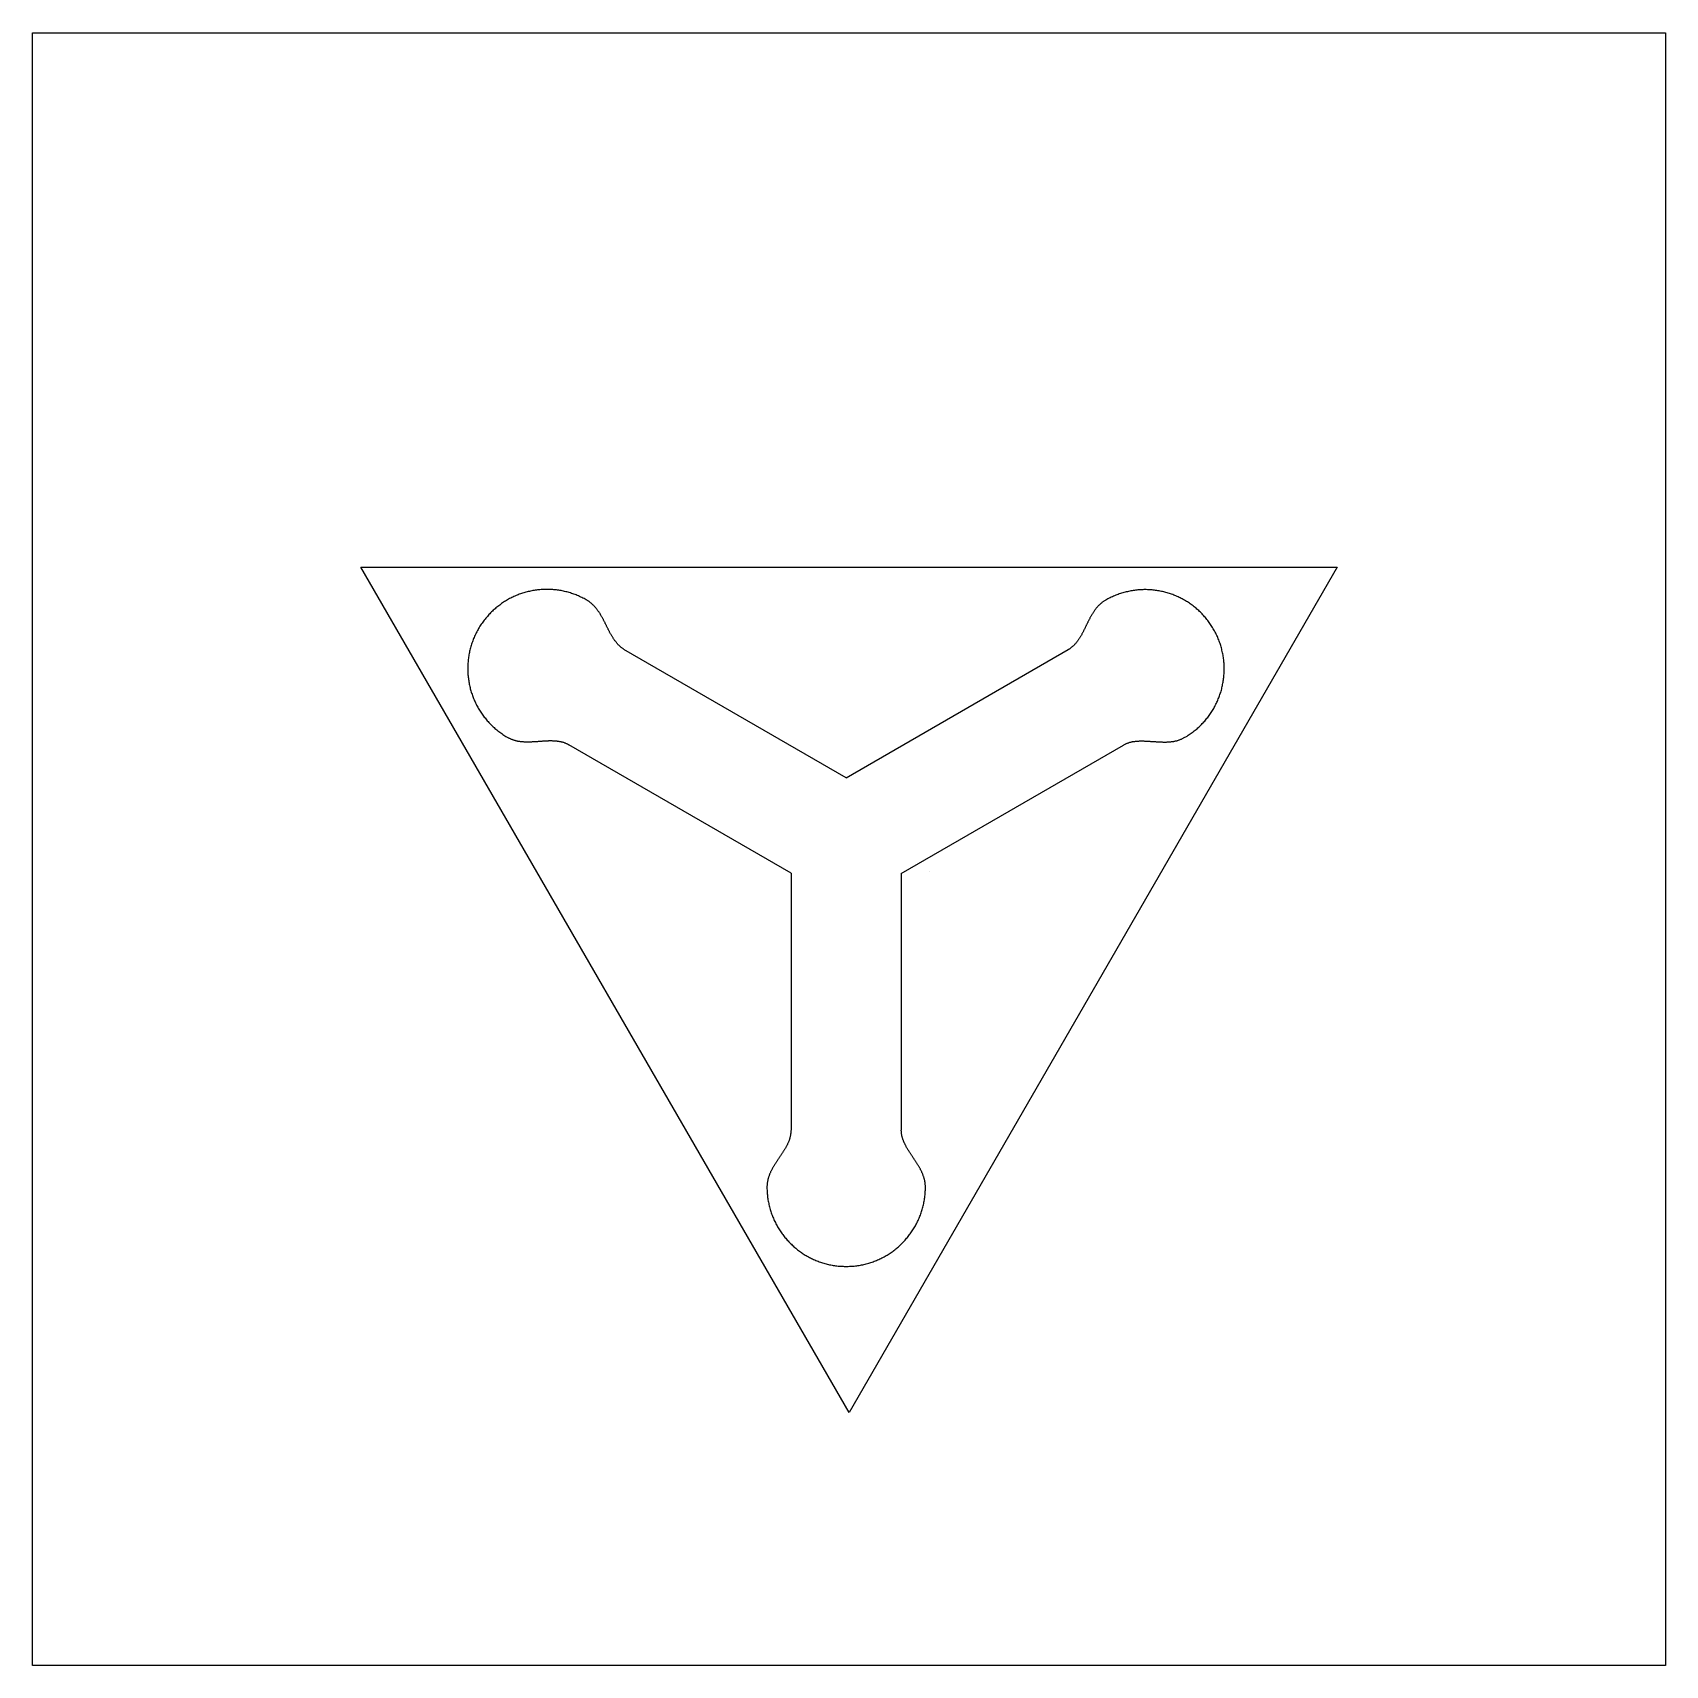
# Model space of a CAD drawing. Extents: x 0.84 to 2.84, y 0.35 to 2.35.
import ezdxf

# ---------------------------------------------------------------- set-up
doc = ezdxf.new("R2010")
doc.units = 0
doc.layers.get('0').update_dxf_attribs({"linetype": 'CONTINUOUS'})

msp = doc.modelspace()

# ---------------------------------------------------------------- linework, layer by layer
msp.add_lwpolyline([(0.8396, 2.3474), (2.8396, 2.3474), (2.8396, 0.3474), (0.8396, 0.3474)], close=True)
at = {"color": 1}
msp.add_lwpolyline([(2.4375, 1.6926), (1.8396, 0.657), (1.2416, 1.6926), (2.4375, 1.6926)], dxfattribs=at)
at = {"color": 177}
for points in [[(1.8362, 1.4348), (1.5638, 1.592)], [(1.8362, 1.4347), (2.1081, 1.5916)], [(1.7686, 1.3178), (1.4965, 1.4749)], [(1.9034, 1.3176), (2.1757, 1.4748)], [(1.8396, 1.4366), (1.8396, 1.4366)], [(1.7682, 1.301), (1.7682, 1.301)], [(1.7686, 1.3178), (1.7686, 1.0028)], [(1.9036, 1.3172), (1.9036, 1.0031)], [(1.9039, 1.3011), (1.9039, 1.3011)], [(1.9381, 1.3195), (1.9381, 1.3195)]]:
    msp.add_lwpolyline(points, dxfattribs=at)
for points in [[(1.5637, 1.5921, 0), (1.5631, 1.5925, 0), (1.5624, 1.5929, 0), (1.5619, 1.5934, 0), (1.5613, 1.5938, 0), (1.5607, 1.5942, 0), (1.5602, 1.5947, 0), (1.5596, 1.5952, 0), (1.5591, 1.5956, 0), (1.5586, 1.5961, 0), (1.558, 1.5966, 0), (1.5575, 1.5971, 0), (1.557, 1.5976, 0), (1.5566, 1.5981, 0), (1.5561, 1.5986, 0), (1.5556, 1.5992, 0), (1.5551, 1.5997, 0), (1.5547, 1.6003, 0), (1.5542, 1.6008, 0), (1.5538, 1.6014, 0), (1.5534, 1.6019, 0), (1.5529, 1.6025, 0), (1.5525, 1.6031, 0), (1.5521, 1.6037, 0), (1.5517, 1.6043, 0), (1.5513, 1.6049, 0), (1.5509, 1.6055, 0), (1.5505, 1.6061, 0), (1.5501, 1.6067, 0), (1.5497, 1.6073, 0), (1.5493, 1.6079, 0), (1.549, 1.6086, 0), (1.5486, 1.6092, 0), (1.5482, 1.6098, 0), (1.5479, 1.6105, 0), (1.5475, 1.6111, 0), (1.5471, 1.6118, 0), (1.5468, 1.6124, 0), (1.5464, 1.6131, 0), (1.5461, 1.6137, 0), (1.5457, 1.6144, 0), (1.5454, 1.6151, 0), (1.5451, 1.6157, 0), (1.5447, 1.6164, 0), (1.5444, 1.617, 0), (1.5441, 1.6177, 0), (1.5437, 1.6184, 0), (1.5434, 1.6191, 0), (1.5431, 1.6197, 0), (1.5427, 1.6204, 0), (1.5424, 1.6211, 0), (1.542, 1.6217, 0), (1.5417, 1.6224, 0), (1.5414, 1.6231, 0), (1.5411, 1.6238, 0), (1.5407, 1.6244, 0), (1.5404, 1.6251, 0), (1.54, 1.6258, 0), (1.5397, 1.6264, 0), (1.5393, 1.6271, 0), (1.539, 1.6278, 0), (1.5387, 1.6284, 0), (1.5383, 1.6291, 0), (1.5379, 1.6298, 0), (1.5376, 1.6304, 0), (1.5372, 1.6311, 0), (1.5369, 1.6317, 0), (1.5365, 1.6324, 0), (1.5361, 1.633, 0), (1.5357, 1.6337, 0), (1.5353, 1.6343, 0), (1.535, 1.6349, 0), (1.5346, 1.6356, 0), (1.5342, 1.6362, 0), (1.5338, 1.6368, 0), (1.5334, 1.6375, 0), (1.533, 1.6381, 0), (1.5325, 1.6387, 0), (1.5321, 1.6393, 0), (1.5317, 1.6399, 0), (1.5312, 1.6405, 0), (1.5308, 1.6411, 0), (1.5303, 1.6417, 0), (1.5298, 1.6422, 0), (1.5294, 1.6428, 0), (1.5289, 1.6434, 0), (1.5284, 1.6439, 0), (1.5279, 1.6445, 0), (1.5274, 1.645, 0), (1.5269, 1.6455, 0), (1.5264, 1.6461, 0), (1.5258, 1.6466, 0), (1.5253, 1.6471, 0), (1.5247, 1.6476, 0), (1.5242, 1.6481, 0), (1.5236, 1.6486, 0), (1.523, 1.649, 0), (1.5224, 1.6495, 0), (1.5218, 1.65, 0), (1.5212, 1.6504, 0), (1.5206, 1.6508, 0), (1.5199, 1.6513, 0), (1.5192, 1.6517, 0), (1.5186, 1.6521, 0), (1.5177, 1.6526, 0), (1.5164, 1.6533, 0), (1.515, 1.6541, 0), (1.5137, 1.6548, 0), (1.5123, 1.6555, 0), (1.5109, 1.6561, 0), (1.5095, 1.6568, 0), (1.5082, 1.6574, 0), (1.5068, 1.658, 0), (1.5054, 1.6586, 0), (1.504, 1.6591, 0), (1.5026, 1.6596, 0), (1.5012, 1.6601, 0), (1.4997, 1.6606, 0), (1.4983, 1.6611, 0), (1.4969, 1.6615, 0), (1.4955, 1.6619, 0), (1.4941, 1.6623, 0), (1.4926, 1.6626, 0), (1.4912, 1.663, 0), (1.4898, 1.6633, 0), (1.4883, 1.6636, 0), (1.4869, 1.6639, 0), (1.4854, 1.6641, 0), (1.484, 1.6644, 0), (1.4826, 1.6646, 0), (1.4811, 1.6647, 0), (1.4796, 1.6649, 0), (1.4782, 1.665, 0), (1.4768, 1.6652, 0), (1.4753, 1.6653, 0), (1.4739, 1.6653, 0), (1.4724, 1.6654, 0), (1.471, 1.6654, 0), (1.4695, 1.6654, 0), (1.4681, 1.6654, 0), (1.4666, 1.6654, 0), (1.4652, 1.6653, 0), (1.4638, 1.6653, 0), (1.4623, 1.6652, 0), (1.4609, 1.665, 0), (1.4594, 1.6649, 0), (1.458, 1.6647, 0), (1.4566, 1.6646, 0), (1.4552, 1.6644, 0), (1.4538, 1.6641, 0), (1.4523, 1.6639, 0), (1.4509, 1.6636, 0), (1.4495, 1.6633, 0), (1.4481, 1.663, 0), (1.4467, 1.6627, 0), (1.4453, 1.6623, 0), (1.4439, 1.662, 0), (1.4425, 1.6616, 0), (1.4412, 1.6612, 0), (1.4398, 1.6608, 0), (1.4384, 1.6603, 0), (1.4371, 1.6598, 0), (1.4357, 1.6594, 0), (1.4344, 1.6588, 0), (1.433, 1.6583, 0), (1.4317, 1.6578, 0), (1.4304, 1.6572, 0), (1.4291, 1.6566, 0), (1.4278, 1.656, 0), (1.4265, 1.6554, 0), (1.4252, 1.6547, 0), (1.4239, 1.6541, 0), (1.4226, 1.6534, 0), (1.4214, 1.6526, 0), (1.4201, 1.6519, 0), (1.4189, 1.6512, 0), (1.4177, 1.6504, 0), (1.4164, 1.6496, 0), (1.4152, 1.6488, 0), (1.414, 1.648, 0), (1.4129, 1.6472, 0), (1.4117, 1.6463, 0), (1.4105, 1.6454, 0), (1.4094, 1.6445, 0), (1.4082, 1.6436, 0), (1.4071, 1.6427, 0), (1.406, 1.6417, 0), (1.4049, 1.6408, 0), (1.4038, 1.6398, 0), (1.4027, 1.6388, 0), (1.4017, 1.6378, 0), (1.4006, 1.6367, 0), (1.3996, 1.6356, 0), (1.3985, 1.6346, 0), (1.3976, 1.6335, 0), (1.3966, 1.6323, 0), (1.3956, 1.6312, 0), (1.3946, 1.6301, 0), (1.3937, 1.6289, 0), (1.3927, 1.6277, 0), (1.3918, 1.6265, 0), (1.3909, 1.6253, 0), (1.3901, 1.624, 0), (1.3892, 1.6228, 0), (1.3883, 1.6215, 0), (1.3875, 1.6202, 0), (1.3867, 1.6189, 0), (1.3859, 1.6176, 0), (1.3852, 1.6162, 0), (1.3844, 1.6149, 0), (1.3837, 1.6135, 0), (1.383, 1.6122, 0), (1.3823, 1.6108, 0), (1.3816, 1.6094, 0), (1.381, 1.6081, 0), (1.3804, 1.6067, 0), (1.3798, 1.6053, 0), (1.3792, 1.6039, 0), (1.3787, 1.6025, 0), (1.3782, 1.6011, 0), (1.3777, 1.5997, 0), (1.3772, 1.5982, 0), (1.3768, 1.5968, 0), (1.3763, 1.5954, 0), (1.3759, 1.594, 0), (1.3756, 1.5925, 0), (1.3752, 1.5911, 0), (1.3749, 1.5897, 0), (1.3746, 1.5882, 0), (1.3743, 1.5868, 0), (1.374, 1.5854, 0), (1.3738, 1.5839, 0), (1.3735, 1.5825, 0), (1.3733, 1.581, 0), (1.3732, 1.5796, 0), (1.373, 1.5781, 0), (1.3729, 1.5767, 0), (1.3728, 1.5752, 0), (1.3727, 1.5738, 0), (1.3726, 1.5723, 0), (1.3725, 1.5709, 0), (1.3725, 1.5695, 0), (1.3725, 1.568, 0), (1.3725, 1.5666, 0), (1.3726, 1.5651, 0), (1.3726, 1.5637, 0), (1.3727, 1.5622, 0), (1.3728, 1.5608, 0), (1.373, 1.5594, 0), (1.3731, 1.5579, 0), (1.3733, 1.5565, 0), (1.3735, 1.5551, 0), (1.3737, 1.5537, 0), (1.3739, 1.5522, 0), (1.3741, 1.5508, 0), (1.3744, 1.5494, 0), (1.3747, 1.548, 0), (1.375, 1.5466, 0), (1.3754, 1.5452, 0), (1.3757, 1.5438, 0), (1.3761, 1.5424, 0), (1.3765, 1.5411, 0), (1.3769, 1.5397, 0), (1.3773, 1.5383, 0), (1.3778, 1.537, 0), (1.3783, 1.5356, 0), (1.3788, 1.5342, 0), (1.3793, 1.5329, 0), (1.3798, 1.5316, 0), (1.3804, 1.5302, 0), (1.3809, 1.5289, 0), (1.3815, 1.5276, 0), (1.3821, 1.5263, 0), (1.3828, 1.525, 0), (1.3834, 1.5237, 0), (1.3841, 1.5225, 0), (1.3848, 1.5212, 0), (1.3855, 1.5199, 0), (1.3862, 1.5187, 0), (1.387, 1.5174, 0), (1.3878, 1.5162, 0), (1.3885, 1.515, 0), (1.3894, 1.5138, 0), (1.3902, 1.5126, 0), (1.391, 1.5114, 0), (1.3919, 1.5102, 0), (1.3928, 1.5091, 0), (1.3937, 1.5079, 0), (1.3946, 1.5068, 0), (1.3955, 1.5057, 0), (1.3965, 1.5046, 0), (1.3975, 1.5034, 0), (1.3985, 1.5024, 0), (1.3995, 1.5013, 0), (1.4005, 1.5002, 0), (1.4016, 1.4992, 0), (1.4026, 1.4982, 0), (1.4037, 1.4971, 0), (1.4048, 1.4961, 0), (1.4059, 1.4951, 0), (1.4071, 1.4942, 0), (1.4082, 1.4932, 0), (1.4094, 1.4923, 0), (1.4106, 1.4914, 0), (1.4118, 1.4905, 0), (1.413, 1.4896, 0), (1.4143, 1.4887, 0), (1.4155, 1.4878, 0), (1.4168, 1.487, 0), (1.4181, 1.4862, 0), (1.4194, 1.4853, 0), (1.4207, 1.4846, 0), (1.4216, 1.4841, 0), (1.4223, 1.4837, 0), (1.423, 1.4833, 0), (1.4237, 1.483, 0), (1.4244, 1.4827, 0), (1.4251, 1.4824, 0), (1.4258, 1.4821, 0), (1.4265, 1.4818, 0), (1.4272, 1.4815, 0), (1.4279, 1.4813, 0), (1.4286, 1.481, 0), (1.4293, 1.4808, 0), (1.4301, 1.4806, 0), (1.4308, 1.4804, 0), (1.4315, 1.4802, 0), (1.4322, 1.4801, 0), (1.433, 1.4799, 0), (1.4337, 1.4797, 0), (1.4344, 1.4796, 0), (1.4352, 1.4795, 0), (1.4359, 1.4794, 0), (1.4366, 1.4793, 0), (1.4374, 1.4792, 0), (1.4381, 1.4791, 0), (1.4389, 1.479, 0), (1.4396, 1.4789, 0), (1.4404, 1.4789, 0), (1.4411, 1.4788, 0), (1.4419, 1.4788, 0), (1.4426, 1.4788, 0), (1.4434, 1.4788, 0), (1.4441, 1.4787, 0), (1.4449, 1.4787, 0), (1.4456, 1.4787, 0), (1.4464, 1.4787, 0), (1.4471, 1.4787, 0), (1.4479, 1.4787, 0), (1.4486, 1.4788, 0), (1.4494, 1.4788, 0), (1.4502, 1.4788, 0), (1.4509, 1.4788, 0), (1.4517, 1.4789, 0), (1.4524, 1.4789, 0), (1.4532, 1.479, 0), (1.454, 1.479, 0), (1.4547, 1.4791, 0), (1.4555, 1.4791, 0), (1.4562, 1.4792, 0), (1.457, 1.4792, 0), (1.4577, 1.4793, 0), (1.4585, 1.4793, 0), (1.4593, 1.4794, 0), (1.46, 1.4794, 0), (1.4608, 1.4795, 0), (1.4615, 1.4796, 0), (1.4623, 1.4796, 0), (1.463, 1.4797, 0), (1.4638, 1.4797, 0), (1.4646, 1.4798, 0), (1.4653, 1.4798, 0), (1.4661, 1.4799, 0), (1.4668, 1.4799, 0), (1.4675, 1.48, 0), (1.4683, 1.48, 0), (1.469, 1.48, 0), (1.4698, 1.4801, 0), (1.4705, 1.4801, 0), (1.4713, 1.4801, 0), (1.472, 1.4802, 0), (1.4728, 1.4802, 0), (1.4735, 1.4802, 0), (1.4742, 1.4802, 0), (1.475, 1.4802, 0), (1.4757, 1.4802, 0), (1.4764, 1.4801, 0), (1.4771, 1.4801, 0), (1.4779, 1.4801, 0), (1.4786, 1.48, 0), (1.4793, 1.48, 0), (1.48, 1.4799, 0), (1.4808, 1.4799, 0), (1.4815, 1.4798, 0), (1.4822, 1.4797, 0), (1.4829, 1.4796, 0), (1.4836, 1.4795, 0), (1.4843, 1.4794, 0), (1.485, 1.4793, 0), (1.4857, 1.4791, 0), (1.4864, 1.479, 0), (1.4871, 1.4788, 0), (1.4877, 1.4787, 0), (1.4884, 1.4785, 0), (1.4891, 1.4783, 0), (1.4898, 1.4781, 0), (1.4905, 1.4778, 0), (1.4911, 1.4776, 0), (1.4918, 1.4773, 0), (1.4925, 1.4771, 0), (1.4931, 1.4768, 0), (1.4938, 1.4765, 0), (1.4944, 1.4762, 0), (1.4951, 1.4759, 0), (1.4957, 1.4755, 0), (1.4964, 1.4752, 0)], [(2.1757, 1.4747, 0), (2.1764, 1.4751, 0), (2.177, 1.4754, 0), (2.1777, 1.4758, 0), (2.1783, 1.4761, 0), (2.1789, 1.4764, 0), (2.1796, 1.4767, 0), (2.1803, 1.4769, 0), (2.1809, 1.4772, 0), (2.1816, 1.4774, 0), (2.1823, 1.4776, 0), (2.1829, 1.4779, 0), (2.1836, 1.4781, 0), (2.1843, 1.4783, 0), (2.185, 1.4784, 0), (2.1857, 1.4786, 0), (2.1863, 1.4787, 0), (2.187, 1.4789, 0), (2.1877, 1.479, 0), (2.1884, 1.4791, 0), (2.1891, 1.4792, 0), (2.1898, 1.4793, 0), (2.1905, 1.4794, 0), (2.1913, 1.4795, 0), (2.192, 1.4795, 0), (2.1927, 1.4796, 0), (2.1934, 1.4797, 0), (2.1941, 1.4797, 0), (2.1948, 1.4797, 0), (2.1956, 1.4798, 0), (2.1963, 1.4798, 0), (2.197, 1.4798, 0), (2.1977, 1.4798, 0), (2.1985, 1.4798, 0), (2.1992, 1.4798, 0), (2.1999, 1.4798, 0), (2.2007, 1.4798, 0), (2.2014, 1.4797, 0), (2.2022, 1.4797, 0), (2.2029, 1.4797, 0), (2.2036, 1.4797, 0), (2.2044, 1.4796, 0), (2.2051, 1.4796, 0), (2.2059, 1.4795, 0), (2.2066, 1.4795, 0), (2.2074, 1.4794, 0), (2.2081, 1.4794, 0), (2.2089, 1.4793, 0), (2.2096, 1.4793, 0), (2.2104, 1.4792, 0), (2.2111, 1.4792, 0), (2.2119, 1.4791, 0), (2.2127, 1.4791, 0), (2.2134, 1.479, 0), (2.2142, 1.4789, 0), (2.2149, 1.4789, 0), (2.2157, 1.4788, 0), (2.2164, 1.4788, 0), (2.2172, 1.4787, 0), (2.2179, 1.4787, 0), (2.2187, 1.4787, 0), (2.2195, 1.4786, 0), (2.2202, 1.4786, 0), (2.221, 1.4785, 0), (2.2217, 1.4785, 0), (2.2225, 1.4785, 0), (2.2232, 1.4785, 0), (2.224, 1.4784, 0), (2.2247, 1.4784, 0), (2.2255, 1.4784, 0), (2.2262, 1.4784, 0), (2.227, 1.4784, 0), (2.2278, 1.4784, 0), (2.2285, 1.4784, 0), (2.2292, 1.4785, 0), (2.23, 1.4785, 0), (2.2308, 1.4785, 0), (2.2315, 1.4786, 0), (2.2322, 1.4787, 0), (2.233, 1.4787, 0), (2.2337, 1.4788, 0), (2.2345, 1.4789, 0), (2.2352, 1.479, 0), (2.2359, 1.4791, 0), (2.2367, 1.4792, 0), (2.2374, 1.4793, 0), (2.2381, 1.4794, 0), (2.2389, 1.4796, 0), (2.2396, 1.4798, 0), (2.2403, 1.4799, 0), (2.241, 1.4801, 0), (2.2418, 1.4803, 0), (2.2425, 1.4805, 0), (2.2432, 1.4807, 0), (2.2439, 1.481, 0), (2.2446, 1.4812, 0), (2.2453, 1.4815, 0), (2.246, 1.4818, 0), (2.2467, 1.4821, 0), (2.2474, 1.4824, 0), (2.2481, 1.4827, 0), (2.2488, 1.483, 0), (2.2495, 1.4834, 0), (2.2502, 1.4838, 0), (2.2511, 1.4843, 0), (2.2524, 1.485, 0), (2.2537, 1.4858, 0), (2.255, 1.4867, 0), (2.2563, 1.4875, 0), (2.2575, 1.4884, 0), (2.2588, 1.4892, 0), (2.26, 1.4901, 0), (2.2612, 1.491, 0), (2.2624, 1.492, 0), (2.2636, 1.4929, 0), (2.2647, 1.4939, 0), (2.2659, 1.4948, 0), (2.267, 1.4958, 0), (2.2681, 1.4968, 0), (2.2692, 1.4978, 0), (2.2702, 1.4989, 0), (2.2713, 1.4999, 0), (2.2723, 1.501, 0), (2.2733, 1.502, 0), (2.2743, 1.5031, 0), (2.2753, 1.5042, 0), (2.2763, 1.5053, 0), (2.2772, 1.5065, 0), (2.2781, 1.5076, 0), (2.279, 1.5087, 0), (2.2799, 1.5099, 0), (2.2808, 1.5111, 0), (2.2816, 1.5123, 0), (2.2824, 1.5134, 0), (2.2832, 1.5147, 0), (2.284, 1.5159, 0), (2.2848, 1.5171, 0), (2.2855, 1.5183, 0), (2.2863, 1.5196, 0), (2.287, 1.5208, 0), (2.2877, 1.5221, 0), (2.2883, 1.5234, 0), (2.289, 1.5247, 0), (2.2896, 1.526, 0), (2.2902, 1.5273, 0), (2.2908, 1.5286, 0), (2.2914, 1.5299, 0), (2.292, 1.5312, 0), (2.2925, 1.5326, 0), (2.293, 1.5339, 0), (2.2935, 1.5352, 0), (2.294, 1.5366, 0), (2.2944, 1.538, 0), (2.2949, 1.5393, 0), (2.2953, 1.5407, 0), (2.2957, 1.5421, 0), (2.2961, 1.5435, 0), (2.2964, 1.5449, 0), (2.2967, 1.5463, 0), (2.2971, 1.5477, 0), (2.2973, 1.5491, 0), (2.2976, 1.5505, 0), (2.2979, 1.5519, 0), (2.2981, 1.5533, 0), (2.2983, 1.5547, 0), (2.2985, 1.5562, 0), (2.2987, 1.5576, 0), (2.2988, 1.559, 0), (2.2989, 1.5605, 0), (2.299, 1.5619, 0), (2.2991, 1.5633, 0), (2.2992, 1.5648, 0), (2.2992, 1.5662, 0), (2.2992, 1.5677, 0), (2.2992, 1.5691, 0), (2.2992, 1.5706, 0), (2.2992, 1.572, 0), (2.2991, 1.5735, 0), (2.299, 1.5749, 0), (2.2989, 1.5764, 0), (2.2988, 1.5778, 0), (2.2986, 1.5793, 0), (2.2984, 1.5807, 0), (2.2982, 1.5821, 0), (2.298, 1.5836, 0), (2.2978, 1.585, 0), (2.2975, 1.5865, 0), (2.2972, 1.5879, 0), (2.2969, 1.5894, 0), (2.2965, 1.5908, 0), (2.2962, 1.5922, 0), (2.2958, 1.5937, 0), (2.2954, 1.5951, 0), (2.295, 1.5965, 0), (2.2945, 1.5979, 0), (2.2941, 1.5993, 0), (2.2936, 1.6007, 0), (2.2931, 1.6022, 0), (2.2925, 1.6036, 0), (2.2919, 1.605, 0), (2.2914, 1.6063, 0), (2.2908, 1.6077, 0), (2.2901, 1.6091, 0), (2.2895, 1.6105, 0), (2.2888, 1.6119, 0), (2.2881, 1.6132, 0), (2.2873, 1.6146, 0), (2.2866, 1.6159, 0), (2.2858, 1.6173, 0), (2.285, 1.6186, 0), (2.2842, 1.6199, 0), (2.2834, 1.6212, 0), (2.2826, 1.6225, 0), (2.2817, 1.6237, 0), (2.2808, 1.625, 0), (2.2799, 1.6262, 0), (2.279, 1.6274, 0), (2.2781, 1.6286, 0), (2.2771, 1.6297, 0), (2.2762, 1.6309, 0), (2.2752, 1.632, 0), (2.2742, 1.6331, 0), (2.2732, 1.6342, 0), (2.2722, 1.6353, 0), (2.2712, 1.6364, 0), (2.2701, 1.6374, 0), (2.2691, 1.6384, 0), (2.268, 1.6394, 0), (2.2669, 1.6404, 0), (2.2658, 1.6414, 0), (2.2647, 1.6423, 0), (2.2635, 1.6433, 0), (2.2624, 1.6442, 0), (2.2613, 1.6451, 0), (2.2601, 1.646, 0), (2.2589, 1.6468, 0), (2.2577, 1.6477, 0), (2.2565, 1.6485, 0), (2.2553, 1.6493, 0), (2.2541, 1.6501, 0), (2.2529, 1.6508, 0), (2.2516, 1.6516, 0), (2.2504, 1.6523, 0), (2.2491, 1.653, 0), (2.2479, 1.6537, 0), (2.2466, 1.6544, 0), (2.2453, 1.655, 0), (2.244, 1.6556, 0), (2.2427, 1.6562, 0), (2.2414, 1.6568, 0), (2.2401, 1.6574, 0), (2.2387, 1.658, 0), (2.2374, 1.6585, 0), (2.2361, 1.659, 0), (2.2347, 1.6595, 0), (2.2334, 1.66, 0), (2.232, 1.6604, 0), (2.2306, 1.6608, 0), (2.2292, 1.6612, 0), (2.2279, 1.6616, 0), (2.2265, 1.662, 0), (2.2251, 1.6623, 0), (2.2237, 1.6627, 0), (2.2223, 1.663, 0), (2.2209, 1.6633, 0), (2.2195, 1.6635, 0), (2.218, 1.6638, 0), (2.2166, 1.664, 0), (2.2152, 1.6642, 0), (2.2138, 1.6644, 0), (2.2123, 1.6645, 0), (2.2109, 1.6647, 0), (2.2095, 1.6648, 0), (2.208, 1.6649, 0), (2.2066, 1.665, 0), (2.2052, 1.665, 0), (2.2037, 1.6651, 0), (2.2023, 1.6651, 0), (2.2008, 1.6651, 0), (2.1994, 1.665, 0), (2.1979, 1.665, 0), (2.1965, 1.6649, 0), (2.195, 1.6648, 0), (2.1936, 1.6647, 0), (2.1921, 1.6646, 0), (2.1907, 1.6644, 0), (2.1892, 1.6642, 0), (2.1878, 1.664, 0), (2.1864, 1.6638, 0), (2.1849, 1.6635, 0), (2.1835, 1.6633, 0), (2.182, 1.663, 0), (2.1806, 1.6626, 0), (2.1792, 1.6623, 0), (2.1777, 1.662, 0), (2.1763, 1.6616, 0), (2.1749, 1.6612, 0), (2.1734, 1.6607, 0), (2.172, 1.6603, 0), (2.1706, 1.6598, 0), (2.1692, 1.6593, 0), (2.1678, 1.6588, 0), (2.1664, 1.6582, 0), (2.165, 1.6577, 0), (2.1636, 1.6571, 0), (2.1622, 1.6565, 0), (2.1609, 1.6558, 0), (2.1595, 1.6552, 0), (2.1581, 1.6545, 0), (2.1568, 1.6538, 0), (2.1554, 1.653, 0), (2.154, 1.6523, 0), (2.1532, 1.6518, 0), (2.1525, 1.6514, 0), (2.1519, 1.6509, 0), (2.1512, 1.6505, 0), (2.1506, 1.6501, 0), (2.15, 1.6496, 0), (2.1494, 1.6492, 0), (2.1488, 1.6487, 0), (2.1482, 1.6482, 0), (2.1476, 1.6477, 0), (2.1471, 1.6472, 0), (2.1465, 1.6467, 0), (2.146, 1.6462, 0), (2.1454, 1.6457, 0), (2.1449, 1.6451, 0), (2.1444, 1.6446, 0), (2.1439, 1.644, 0), (2.1434, 1.6435, 0), (2.1429, 1.6429, 0), (2.1425, 1.6423, 0), (2.142, 1.6418, 0), (2.1415, 1.6412, 0), (2.1411, 1.6406, 0), (2.1406, 1.64, 0), (2.1402, 1.6394, 0), (2.1398, 1.6388, 0), (2.1393, 1.6381, 0), (2.1389, 1.6375, 0), (2.1385, 1.6369, 0), (2.1381, 1.6363, 0), (2.1377, 1.6356, 0), (2.1373, 1.635, 0), (2.137, 1.6343, 0), (2.1366, 1.6337, 0), (2.1362, 1.633, 0), (2.1358, 1.6324, 0), (2.1355, 1.6317, 0), (2.1351, 1.6311, 0), (2.1347, 1.6304, 0), (2.1344, 1.6297, 0), (2.134, 1.6291, 0), (2.1337, 1.6284, 0), (2.1333, 1.6277, 0), (2.133, 1.627, 0), (2.1326, 1.6263, 0), (2.1323, 1.6257, 0), (2.132, 1.625, 0), (2.1316, 1.6243, 0), (2.1313, 1.6236, 0), (2.131, 1.6229, 0), (2.1307, 1.6222, 0), (2.1303, 1.6216, 0), (2.13, 1.6209, 0), (2.1297, 1.6202, 0), (2.1293, 1.6195, 0), (2.129, 1.6188, 0), (2.1287, 1.6182, 0), (2.1283, 1.6175, 0), (2.128, 1.6168, 0), (2.1277, 1.6161, 0), (2.1273, 1.6155, 0), (2.127, 1.6148, 0), (2.1267, 1.6141, 0), (2.1263, 1.6135, 0), (2.126, 1.6128, 0), (2.1256, 1.6121, 0), (2.1253, 1.6115, 0), (2.125, 1.6108, 0), (2.1246, 1.6102, 0), (2.1242, 1.6095, 0), (2.1239, 1.6089, 0), (2.1235, 1.6082, 0), (2.1231, 1.6076, 0), (2.1228, 1.607, 0), (2.1224, 1.6064, 0), (2.122, 1.6058, 0), (2.1216, 1.6051, 0), (2.1212, 1.6045, 0), (2.1208, 1.6039, 0), (2.1204, 1.6034, 0), (2.12, 1.6028, 0), (2.1195, 1.6022, 0), (2.1191, 1.6016, 0), (2.1187, 1.6011, 0), (2.1183, 1.6005, 0), (2.1178, 1.5999, 0), (2.1173, 1.5994, 0), (2.1169, 1.5989, 0), (2.1164, 1.5984, 0), (2.1159, 1.5978, 0), (2.1154, 1.5973, 0), (2.1149, 1.5968, 0), (2.1144, 1.5963, 0), (2.1139, 1.5959, 0), (2.1134, 1.5954, 0), (2.1128, 1.5949, 0), (2.1123, 1.5945, 0), (2.1117, 1.5941, 0), (2.1111, 1.5936, 0), (2.1105, 1.5932, 0), (2.1099, 1.5928, 0), (2.1093, 1.5924, 0), (2.1087, 1.592, 0), (2.1081, 1.5917, 0)], [(1.7685, 1.0027, 0), (1.7684, 1.0019, 0), (1.7684, 1.0012, 0), (1.7684, 1.0005, 0), (1.7683, 0.9998, 0), (1.7682, 0.9991, 0), (1.7681, 0.9984, 0), (1.768, 0.9976, 0), (1.7679, 0.997, 0), (1.7678, 0.9963, 0), (1.7676, 0.9956, 0), (1.7675, 0.9949, 0), (1.7673, 0.9942, 0), (1.7671, 0.9935, 0), (1.767, 0.9928, 0), (1.7667, 0.9922, 0), (1.7665, 0.9915, 0), (1.7663, 0.9908, 0), (1.7661, 0.9902, 0), (1.7658, 0.9895, 0), (1.7655, 0.9888, 0), (1.7653, 0.9882, 0), (1.765, 0.9875, 0), (1.7647, 0.9869, 0), (1.7644, 0.9862, 0), (1.7641, 0.9856, 0), (1.7638, 0.9849, 0), (1.7635, 0.9843, 0), (1.7631, 0.9836, 0), (1.7628, 0.983, 0), (1.7625, 0.9824, 0), (1.7621, 0.9817, 0), (1.7617, 0.9811, 0), (1.7614, 0.9805, 0), (1.761, 0.9798, 0), (1.7606, 0.9792, 0), (1.7602, 0.9786, 0), (1.7598, 0.9779, 0), (1.7595, 0.9773, 0), (1.7591, 0.9767, 0), (1.7587, 0.9761, 0), (1.7583, 0.9754, 0), (1.7579, 0.9748, 0), (1.7574, 0.9742, 0), (1.757, 0.9736, 0), (1.7566, 0.9729, 0), (1.7562, 0.9723, 0), (1.7558, 0.9717, 0), (1.7554, 0.9711, 0), (1.7549, 0.9705, 0), (1.7545, 0.9698, 0), (1.7541, 0.9692, 0), (1.7537, 0.9686, 0), (1.7532, 0.968, 0), (1.7528, 0.9673, 0), (1.7524, 0.9667, 0), (1.752, 0.9661, 0), (1.7516, 0.9654, 0), (1.7511, 0.9648, 0), (1.7507, 0.9642, 0), (1.7503, 0.9635, 0), (1.7499, 0.9629, 0), (1.7495, 0.9623, 0), (1.7491, 0.9616, 0), (1.7487, 0.961, 0), (1.7483, 0.9604, 0), (1.7479, 0.9597, 0), (1.7475, 0.9591, 0), (1.7471, 0.9584, 0), (1.7467, 0.9578, 0), (1.7464, 0.9571, 0), (1.746, 0.9565, 0), (1.7456, 0.9558, 0), (1.7453, 0.9552, 0), (1.7449, 0.9545, 0), (1.7446, 0.9538, 0), (1.7443, 0.9532, 0), (1.7439, 0.9525, 0), (1.7436, 0.9518, 0), (1.7433, 0.9512, 0), (1.743, 0.9505, 0), (1.7427, 0.9498, 0), (1.7424, 0.9491, 0), (1.7421, 0.9484, 0), (1.7419, 0.9477, 0), (1.7416, 0.947, 0), (1.7414, 0.9463, 0), (1.7411, 0.9456, 0), (1.7409, 0.9449, 0), (1.7407, 0.9442, 0), (1.7405, 0.9435, 0), (1.7403, 0.9428, 0), (1.7401, 0.9421, 0), (1.74, 0.9413, 0), (1.7398, 0.9406, 0), (1.7397, 0.9399, 0), (1.7396, 0.9391, 0), (1.7395, 0.9384, 0), (1.7394, 0.9376, 0), (1.7393, 0.9369, 0), (1.7392, 0.9361, 0), (1.7392, 0.9353, 0), (1.7391, 0.9345, 0), (1.7391, 0.9338, 0), (1.7391, 0.9328, 0), (1.7391, 0.9312, 0), (1.7392, 0.9297, 0), (1.7392, 0.9282, 0), (1.7393, 0.9266, 0), (1.7394, 0.9251, 0), (1.7396, 0.9236, 0), (1.7397, 0.9221, 0), (1.7399, 0.9206, 0), (1.7401, 0.9191, 0), (1.7403, 0.9176, 0), (1.7406, 0.9161, 0), (1.7409, 0.9147, 0), (1.7412, 0.9132, 0), (1.7415, 0.9118, 0), (1.7418, 0.9103, 0), (1.7422, 0.9089, 0), (1.7426, 0.9074, 0), (1.743, 0.906, 0), (1.7434, 0.9046, 0), (1.7438, 0.9032, 0), (1.7443, 0.9018, 0), (1.7448, 0.9004, 0), (1.7453, 0.899, 0), (1.7458, 0.8977, 0), (1.7464, 0.8963, 0), (1.7469, 0.895, 0), (1.7475, 0.8936, 0), (1.7481, 0.8923, 0), (1.7487, 0.891, 0), (1.7494, 0.8897, 0), (1.75, 0.8884, 0), (1.7507, 0.8871, 0), (1.7514, 0.8859, 0), (1.7521, 0.8846, 0), (1.7529, 0.8834, 0), (1.7536, 0.8821, 0), (1.7544, 0.8809, 0), (1.7552, 0.8797, 0), (1.756, 0.8785, 0), (1.7568, 0.8773, 0), (1.7576, 0.8761, 0), (1.7585, 0.875, 0), (1.7593, 0.8738, 0), (1.7602, 0.8727, 0), (1.7611, 0.8716, 0), (1.7621, 0.8705, 0), (1.763, 0.8694, 0), (1.764, 0.8683, 0), (1.7649, 0.8673, 0), (1.7659, 0.8662, 0), (1.7669, 0.8652, 0), (1.7679, 0.8642, 0), (1.769, 0.8632, 0), (1.77, 0.8622, 0), (1.7711, 0.8612, 0), (1.7721, 0.8602, 0), (1.7732, 0.8593, 0), (1.7743, 0.8584, 0), (1.7754, 0.8575, 0), (1.7766, 0.8566, 0), (1.7777, 0.8557, 0), (1.7789, 0.8548, 0), (1.78, 0.854, 0), (1.7812, 0.8532, 0), (1.7824, 0.8524, 0), (1.7836, 0.8516, 0), (1.7848, 0.8508, 0), (1.786, 0.85, 0), (1.7873, 0.8493, 0), (1.7885, 0.8486, 0), (1.7898, 0.8479, 0), (1.7911, 0.8472, 0), (1.7924, 0.8465, 0), (1.7937, 0.8459, 0), (1.795, 0.8453, 0), (1.7963, 0.8446, 0), (1.7976, 0.8441, 0), (1.799, 0.8435, 0), (1.8003, 0.8429, 0), (1.8017, 0.8424, 0), (1.8031, 0.8419, 0), (1.8045, 0.8414, 0), (1.8058, 0.8409, 0), (1.8072, 0.8405, 0), (1.8087, 0.8401, 0), (1.8101, 0.8397, 0), (1.8115, 0.8393, 0), (1.8129, 0.8389, 0), (1.8144, 0.8386, 0), (1.8158, 0.8382, 0), (1.8173, 0.8379, 0), (1.8188, 0.8377, 0), (1.8202, 0.8374, 0), (1.8217, 0.8372, 0), (1.8232, 0.8369, 0), (1.8247, 0.8368, 0), (1.8262, 0.8366, 0), (1.8277, 0.8364, 0), (1.8293, 0.8363, 0), (1.8308, 0.8362, 0), (1.8323, 0.8362, 0), (1.8338, 0.8361, 0), (1.8354, 0.8361, 0), (1.8369, 0.8361, 0), (1.8385, 0.8361, 0), (1.84, 0.8362, 0), (1.8415, 0.8362, 0), (1.8431, 0.8363, 0), (1.8446, 0.8364, 0), (1.8461, 0.8366, 0), (1.8476, 0.8368, 0), (1.8491, 0.8369, 0), (1.8506, 0.8372, 0), (1.8521, 0.8374, 0), (1.8536, 0.8376, 0), (1.855, 0.8379, 0), (1.8565, 0.8382, 0), (1.8579, 0.8386, 0), (1.8594, 0.8389, 0), (1.8608, 0.8393, 0), (1.8622, 0.8396, 0), (1.8637, 0.8401, 0), (1.8651, 0.8405, 0), (1.8665, 0.8409, 0), (1.8679, 0.8414, 0), (1.8692, 0.8419, 0), (1.8706, 0.8424, 0), (1.872, 0.8429, 0), (1.8733, 0.8435, 0), (1.8747, 0.8441, 0), (1.876, 0.8446, 0), (1.8773, 0.8453, 0), (1.8786, 0.8459, 0), (1.8799, 0.8465, 0), (1.8812, 0.8472, 0), (1.8825, 0.8479, 0), (1.8838, 0.8486, 0), (1.885, 0.8493, 0), (1.8863, 0.85, 0), (1.8875, 0.8508, 0), (1.8887, 0.8516, 0), (1.8899, 0.8524, 0), (1.8911, 0.8532, 0), (1.8923, 0.854, 0), (1.8935, 0.8548, 0), (1.8946, 0.8557, 0), (1.8958, 0.8566, 0), (1.8969, 0.8575, 0), (1.898, 0.8584, 0), (1.8991, 0.8593, 0), (1.9002, 0.8602, 0), (1.9013, 0.8612, 0), (1.9023, 0.8622, 0), (1.9034, 0.8632, 0), (1.9044, 0.8642, 0), (1.9054, 0.8652, 0), (1.9064, 0.8662, 0), (1.9074, 0.8673, 0), (1.9083, 0.8683, 0), (1.9093, 0.8694, 0), (1.9102, 0.8705, 0), (1.9111, 0.8716, 0), (1.9121, 0.8727, 0), (1.9129, 0.8738, 0), (1.9138, 0.875, 0), (1.9147, 0.8761, 0), (1.9155, 0.8773, 0), (1.9163, 0.8785, 0), (1.9171, 0.8797, 0), (1.9179, 0.8809, 0), (1.9187, 0.8821, 0), (1.9194, 0.8833, 0), (1.9202, 0.8846, 0), (1.9209, 0.8858, 0), (1.9216, 0.8871, 0), (1.9223, 0.8884, 0), (1.9229, 0.8897, 0), (1.9236, 0.891, 0), (1.9242, 0.8923, 0), (1.9248, 0.8936, 0), (1.9254, 0.895, 0), (1.9259, 0.8963, 0), (1.9265, 0.8977, 0), (1.927, 0.899, 0), (1.9275, 0.9004, 0), (1.928, 0.9018, 0), (1.9285, 0.9032, 0), (1.9289, 0.9046, 0), (1.9293, 0.906, 0), (1.9297, 0.9074, 0), (1.9301, 0.9088, 0), (1.9305, 0.9103, 0), (1.9308, 0.9117, 0), (1.9311, 0.9132, 0), (1.9314, 0.9146, 0), (1.9317, 0.9161, 0), (1.9319, 0.9176, 0), (1.9322, 0.9191, 0), (1.9324, 0.9206, 0), (1.9325, 0.9221, 0), (1.9327, 0.9236, 0), (1.9328, 0.9251, 0), (1.9329, 0.9266, 0), (1.933, 0.9282, 0), (1.9331, 0.9297, 0), (1.9331, 0.9312, 0), (1.9332, 0.9328, 0), (1.9332, 0.9338, 0), (1.9331, 0.9345, 0), (1.9331, 0.9353, 0), (1.933, 0.9361, 0), (1.933, 0.9369, 0), (1.9329, 0.9376, 0), (1.9328, 0.9384, 0), (1.9327, 0.9391, 0), (1.9326, 0.9399, 0), (1.9324, 0.9406, 0), (1.9323, 0.9414, 0), (1.9321, 0.9421, 0), (1.932, 0.9428, 0), (1.9318, 0.9435, 0), (1.9316, 0.9443, 0), (1.9313, 0.945, 0), (1.9311, 0.9457, 0), (1.9309, 0.9464, 0), (1.9306, 0.9471, 0), (1.9304, 0.9478, 0), (1.9301, 0.9485, 0), (1.9299, 0.9492, 0), (1.9296, 0.9499, 0), (1.9293, 0.9506, 0), (1.929, 0.9512, 0), (1.9287, 0.9519, 0), (1.9284, 0.9526, 0), (1.928, 0.9533, 0), (1.9277, 0.9539, 0), (1.9273, 0.9546, 0), (1.927, 0.9553, 0), (1.9266, 0.9559, 0), (1.9263, 0.9566, 0), (1.9259, 0.9572, 0), (1.9256, 0.9579, 0), (1.9252, 0.9585, 0), (1.9248, 0.9592, 0), (1.9244, 0.9598, 0), (1.924, 0.9605, 0), (1.9236, 0.9611, 0), (1.9232, 0.9618, 0), (1.9228, 0.9624, 0), (1.9224, 0.963, 0), (1.922, 0.9637, 0), (1.9216, 0.9643, 0), (1.9211, 0.9649, 0), (1.9207, 0.9656, 0), (1.9203, 0.9662, 0), (1.9199, 0.9668, 0), (1.9195, 0.9674, 0), (1.919, 0.9681, 0), (1.9186, 0.9687, 0), (1.9182, 0.9693, 0), (1.9178, 0.97, 0), (1.9174, 0.9706, 0), (1.9169, 0.9712, 0), (1.9165, 0.9718, 0), (1.9161, 0.9725, 0), (1.9157, 0.9731, 0), (1.9153, 0.9737, 0), (1.9148, 0.9743, 0), (1.9144, 0.975, 0), (1.914, 0.9756, 0), (1.9136, 0.9762, 0), (1.9132, 0.9768, 0), (1.9128, 0.9775, 0), (1.9124, 0.9781, 0), (1.912, 0.9787, 0), (1.9117, 0.9794, 0), (1.9113, 0.98, 0), (1.9109, 0.9806, 0), (1.9105, 0.9813, 0), (1.9102, 0.9819, 0), (1.9098, 0.9825, 0), (1.9095, 0.9832, 0), (1.9091, 0.9838, 0), (1.9088, 0.9845, 0), (1.9085, 0.9851, 0), (1.9082, 0.9857, 0), (1.9078, 0.9864, 0), (1.9075, 0.987, 0), (1.9072, 0.9877, 0), (1.9069, 0.9884, 0), (1.9067, 0.989, 0), (1.9064, 0.9897, 0), (1.9062, 0.9903, 0), (1.9059, 0.991, 0), (1.9057, 0.9917, 0), (1.9055, 0.9923, 0), (1.9052, 0.993, 0), (1.905, 0.9937, 0), (1.9048, 0.9944, 0), (1.9047, 0.9951, 0), (1.9045, 0.9958, 0), (1.9043, 0.9965, 0), (1.9042, 0.9972, 0), (1.9041, 0.9979, 0), (1.904, 0.9986, 0), (1.9039, 0.9993, 0), (1.9038, 1, 0), (1.9037, 1.0007, 0), (1.9037, 1.0014, 0), (1.9036, 1.0022, 0), (1.9036, 1.0029, 0)]]:
    msp.add_polyline3d(points, dxfattribs=at)

doc.saveas('drawing.dxf')
